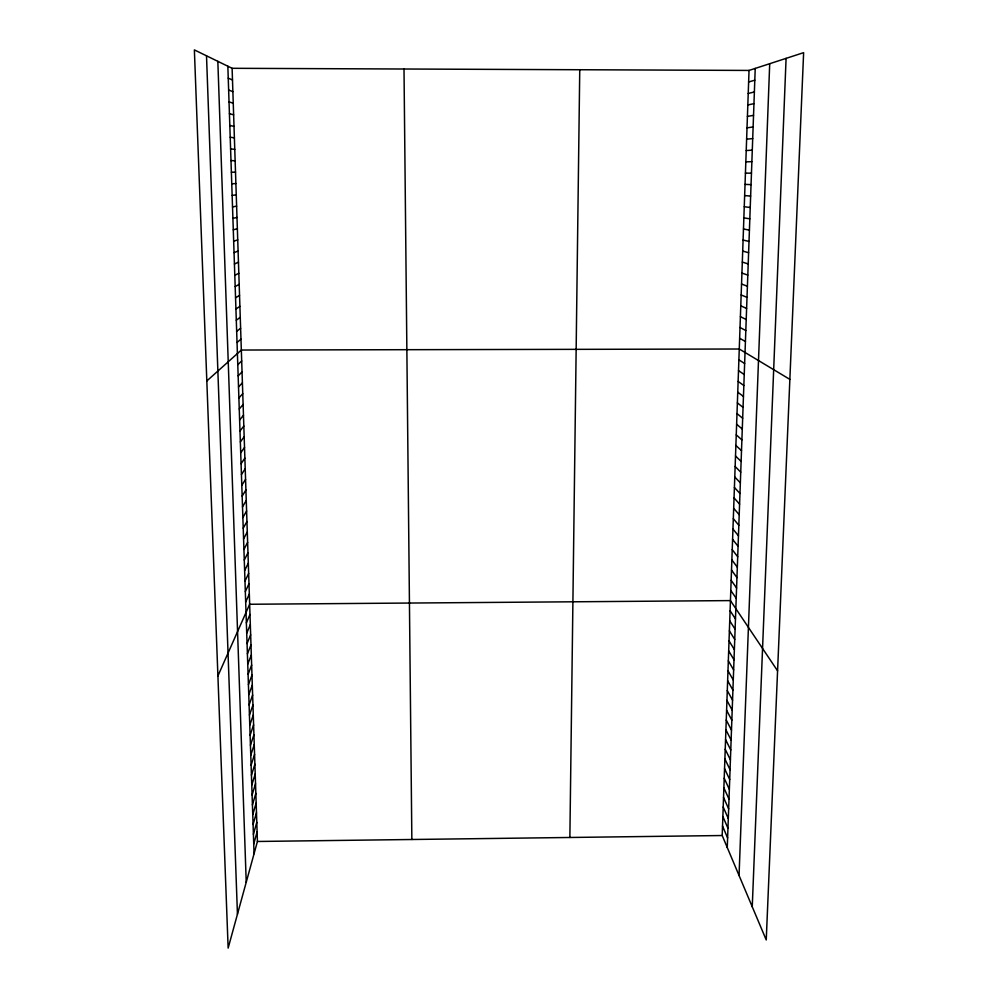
<?xml version="1.0" encoding="UTF-8"?>
<svg xmlns="http://www.w3.org/2000/svg" width="998" height="998" viewBox="0 0 998 998"><rect width="100%" height="100%" fill="white"/><g stroke="black" fill="none" stroke-linecap="round" stroke-linejoin="round"><path stroke-width="1.5" d="M569.87 837.472L579.751 69.735M722.203 835.526L749.036 70.434L803.627 52.657L766.239 939.954L722.203 835.526L257.422 841.476L228.143 948.1L194.373 49.9L232.11 68.301L749.036 70.434M727.268 847.552L755.224 68.413M739.056 875.495L769.707 63.697M752.255 906.795L786.087 58.371M253.729 844.021L257.11 831.908M253.405 834.266L256.798 822.315M253.08 824.485L256.486 812.696M252.756 814.68L256.162 803.053M252.432 804.85L255.85 793.373M252.095 794.982L255.525 783.68M251.77 785.089L255.214 773.949M251.434 775.172L254.889 764.194M251.109 765.216L254.577 754.401M250.772 755.236L254.253 744.595M250.436 745.232L253.929 734.753M250.111 735.202L253.604 724.885M249.774 725.134L253.28 714.992M249.438 715.042L252.956 705.075M249.101 704.925L252.631 695.119M248.764 694.77L252.307 685.139M248.427 684.591L251.983 675.135M248.078 674.374L251.646 665.092M247.741 664.132L251.321 655.025M247.404 653.865L250.985 644.933M247.055 643.56L250.66 634.815M246.718 633.231L250.323 624.661M246.369 622.864L249.987 614.469M217.901 675.97L249.662 604.264L730.436 600.596L777.579 670.843M245.67 602.056L249.325 594.022M245.333 591.602L248.989 583.755M244.984 581.11L248.652 573.451M244.635 570.594L248.315 563.121M244.273 560.053L247.978 552.767M243.924 549.474L247.629 542.376M243.574 538.87L247.292 531.946M243.213 528.229L246.943 521.505M242.863 517.55L246.606 511.013M242.502 506.847L246.257 500.509M242.152 496.106L245.92 489.968M241.79 485.34L245.57 479.389M241.429 474.537L245.221 468.786M241.067 463.708L244.872 458.144M240.705 452.843L244.522 447.478M240.343 441.939L244.173 436.775M239.982 431.011L243.824 426.046M239.62 420.046L243.475 415.28M239.246 409.043L243.113 404.489M238.884 398.015L242.763 393.661M238.51 386.95L242.414 382.808M238.148 375.859L242.052 371.917M237.774 364.719L241.691 360.989M206.811 380.974L241.341 350.036L739.269 349.013L789.867 379.39M237.037 342.476L240.98 339.17M236.663 331.373L240.618 328.267M236.289 320.221L240.269 317.327M235.927 309.043L239.907 306.361M235.553 297.828L239.545 295.371M235.179 286.588L239.183 284.33M234.804 275.311L238.821 273.265M234.418 263.996L238.46 262.175M234.043 252.644L238.098 251.034M233.669 241.254L237.724 239.869M748.625 81.973L754.8 80.202M233.282 229.839L237.362 228.679M748.226 93.488L754.388 91.941M232.908 218.387L237 217.439M747.826 104.965L753.964 103.655M747.427 116.417L753.54 115.331M232.522 206.898L236.626 206.174M747.015 127.831L753.128 126.971M232.135 195.371L236.252 194.884M746.616 139.196L752.704 138.572M746.23 150.548L752.292 150.149M231.748 183.807L235.89 183.545M745.83 161.851L751.881 161.676M231.374 172.217L235.516 172.18M745.431 173.128L751.469 173.178M745.032 184.368L751.057 184.642M230.975 160.578L235.141 160.778M744.645 195.571L750.646 196.07M230.588 148.914L234.767 149.338M744.259 206.748L750.234 207.459M230.201 137.213L234.393 137.861M743.859 217.876L749.835 218.824M743.473 228.991L749.423 230.139M229.814 125.474L234.019 126.359M743.086 240.056L749.024 241.429M229.415 113.685L233.632 114.82M742.699 251.097L748.612 252.694M742.312 262.112L748.213 263.909M229.029 101.871L233.258 103.243M741.926 273.09L747.814 275.099M228.629 90.02L232.871 91.629M741.539 284.031L747.415 286.251M741.165 294.946L747.015 297.379M228.23 78.143L232.497 79.977M740.778 305.825L746.616 308.457M740.391 316.665L746.217 319.522M740.017 327.481L745.818 330.538M739.643 338.26L745.431 341.528M738.882 359.854L744.645 363.522M738.508 370.657L744.246 374.537M738.121 381.436L743.847 385.515M737.747 392.177L743.46 396.456M737.372 402.893L743.061 407.371M736.998 413.571L742.674 418.249M736.624 424.225L742.287 429.09M736.25 434.841L741.901 439.906M735.875 445.42L741.514 450.684M735.514 455.986L741.127 461.438M735.139 466.503L740.741 472.154M734.778 477.007L740.354 482.845M734.403 487.461L739.98 493.499M734.041 497.902L739.593 504.127M733.68 508.306L739.219 514.719M733.305 518.673L738.832 525.272M732.944 529.027L738.458 535.801M732.582 539.332L738.083 546.305M732.22 549.624L737.709 556.772M731.871 559.878L737.335 567.213M731.509 570.095L736.961 577.617M731.147 580.3L736.586 587.997M730.798 590.467L736.212 598.338M730.087 610.714L735.476 618.947M729.725 620.793L735.102 629.202M729.376 630.848L734.74 639.431M729.027 640.866L734.378 649.623M728.677 650.858L734.004 659.79M728.328 660.826L733.642 669.932M727.979 670.768L733.28 680.037M727.629 680.673L732.919 690.117M727.28 690.554L732.557 700.172M726.931 700.409L732.195 710.189M726.594 710.239L731.846 720.194M726.245 720.045L731.484 730.149M725.908 729.812L731.122 740.092M725.558 739.555L730.773 749.997M725.222 749.273L730.424 759.877M724.885 758.967L730.062 769.732M724.548 768.622L729.713 779.55M724.211 778.265L729.363 789.356M723.874 787.871L729.014 799.124M723.538 797.452L728.665 808.867M723.201 807.008L728.315 818.572M722.864 816.539L727.966 828.265M722.527 826.045L727.617 837.921M206.511 55.826L237.449 914.205M217.838 61.34L246.232 882.244M232.11 68.301L257.422 841.476M227.843 66.217L254.053 853.739M404.003 68.999L411.85 839.493"/></g></svg>
